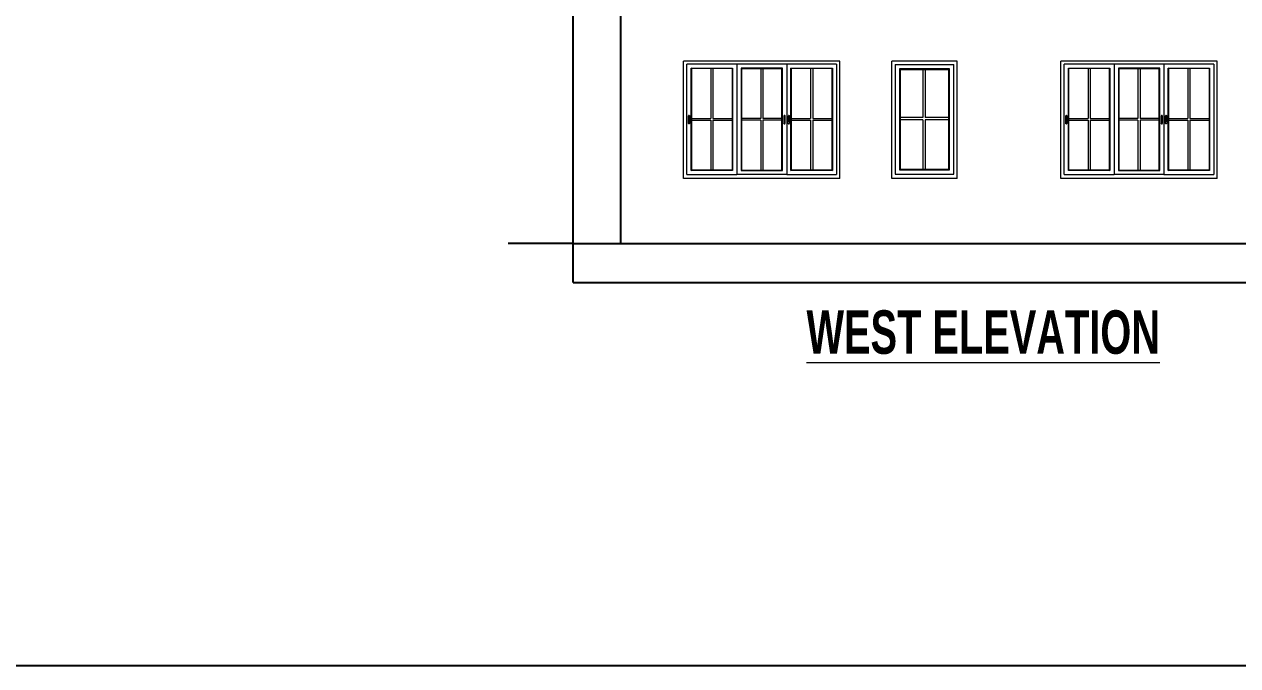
# Model space of a CAD drawing. Header units: inches. Extents: x -5096374 to -5070857, y -3259973 to -3243900.
# Drawn here: x -5079612 to -5079053, y -3259597 to -3259301 of the extents above; entities that cross this region are included whole.
import ezdxf

# ---------------------------------------------------------------- set-up
doc = ezdxf.new("R2010")
doc.units = ezdxf.units.IN
doc.header["$LTSCALE"] = 2
doc.header["$MEASUREMENT"] = 0
doc.layers.get('0').update_dxf_attribs({"linetype": 'CONTINUOUS'})
doc.layers.add('Text-100.w', color=254, linetype='CONTINUOUS', lineweight=9)
doc.layers.add('window', color=4, linetype='CONTINUOUS', lineweight=13)
doc.styles.add('Arial', font='arial.ttf', dxfattribs={"width": 0.8, "height": 12})

msp = doc.modelspace()

# ---------------------------------------------------------------- linework, layer by layer
at = {"ltscale": 0.5}
for p, q in [((-5079337.28, -3259402.1), (-5079337.28, -3259178.1)), ((-5079359.2, -3259402.1), (-5079359.2, -3259295.1)), ((-5079359.2, -3259402.1), (-5079389.2, -3259402.1)), ((-5079359.2, -3259402.1), (-5078934.52, -3259402.1)), ((-5079359.2, -3259420.1), (-5079359.2, -3259402.1)), ((-5079359.2, -3259420.1), (-5078934.52, -3259420.1))]:
    msp.add_line(p, q, dxfattribs=at)
msp.add_lwpolyline([(-5081464.67, -3258999.2), (-5077759.7, -3258999.2), (-5077759.7, -3259596.63), (-5081464.67, -3259596.63)], close=True, dxfattribs=at)
at = {"layer": 'window'}
for p, q in [((-5079308.28, -3259372.1), (-5079308.28, -3259318.1)), ((-5079236.28, -3259318.1), (-5079308.28, -3259318.1)), ((-5079306.78, -3259370.32), (-5079306.78, -3259319.43)), ((-5079237.78, -3259319.43), (-5079306.78, -3259319.43)), ((-5079283.78, -3259319.43), (-5079283.78, -3259370.32)), ((-5079260.78, -3259319.43), (-5079260.78, -3259370.32)), ((-5079237.78, -3259319.43), (-5079237.78, -3259370.32)), ((-5079236.28, -3259372.1), (-5079236.28, -3259318.1)), ((-5079212.28, -3259372.1), (-5079212.28, -3259318.1)), ((-5079182.28, -3259318.1), (-5079212.28, -3259318.1)), ((-5079210.78, -3259319.6), (-5079183.78, -3259319.6)), ((-5079210.78, -3259319.6), (-5079210.78, -3259370.1)), ((-5079183.78, -3259370.1), (-5079183.78, -3259319.6)), ((-5079182.28, -3259372.1), (-5079182.28, -3259318.1)), ((-5079134.4, -3259372.1), (-5079134.4, -3259318.1)), ((-5079062.4, -3259318.1), (-5079134.4, -3259318.1)), ((-5079132.9, -3259370.32), (-5079132.9, -3259319.43)), ((-5079063.9, -3259319.43), (-5079132.9, -3259319.43)), ((-5079109.9, -3259319.43), (-5079109.9, -3259370.32)), ((-5079086.9, -3259319.43), (-5079086.9, -3259370.32)), ((-5079063.9, -3259319.43), (-5079063.9, -3259370.32)), ((-5079062.4, -3259372.1), (-5079062.4, -3259318.1)), ((-5079304.82, -3259368.52), (-5079304.82, -3259321.23)), ((-5079304.82, -3259321.23), (-5079285.75, -3259321.23)), ((-5079304.57, -3259321.45), (-5079304.82, -3259321.23)), ((-5079304.57, -3259368.3), (-5079304.57, -3259321.45)), ((-5079285.99, -3259321.45), (-5079304.57, -3259321.45)), ((-5079295.77, -3259321.45), (-5079295.77, -3259344.42)), ((-5079294.79, -3259321.45), (-5079294.79, -3259344.42)), ((-5079285.99, -3259321.45), (-5079285.75, -3259321.23)), ((-5079285.99, -3259321.45), (-5079285.99, -3259368.3)), ((-5079285.75, -3259321.23), (-5079285.75, -3259368.52)), ((-5079262.75, -3259321.23), (-5079281.82, -3259321.23)), ((-5079281.82, -3259321.23), (-5079281.82, -3259368.52)), ((-5079281.57, -3259321.45), (-5079281.82, -3259321.23)), ((-5079281.57, -3259321.45), (-5079281.57, -3259368.3)), ((-5079281.57, -3259321.45), (-5079262.99, -3259321.45)), ((-5079272.77, -3259321.45), (-5079272.77, -3259344.42)), ((-5079271.79, -3259321.45), (-5079271.79, -3259344.42)), ((-5079262.99, -3259321.45), (-5079262.75, -3259321.23)), ((-5079262.99, -3259368.3), (-5079262.99, -3259321.45)), ((-5079262.75, -3259368.52), (-5079262.75, -3259321.23)), ((-5079258.82, -3259368.52), (-5079258.82, -3259321.23)), ((-5079258.82, -3259321.23), (-5079239.75, -3259321.23)), ((-5079258.57, -3259321.45), (-5079258.82, -3259321.23)), ((-5079258.57, -3259368.3), (-5079258.57, -3259321.45)), ((-5079239.99, -3259321.45), (-5079258.57, -3259321.45)), ((-5079249.77, -3259321.45), (-5079249.77, -3259344.42)), ((-5079248.79, -3259321.45), (-5079248.79, -3259344.42)), ((-5079239.99, -3259321.45), (-5079239.75, -3259321.23)), ((-5079239.99, -3259321.45), (-5079239.99, -3259368.3)), ((-5079239.75, -3259321.23), (-5079239.75, -3259368.52)), ((-5079185.78, -3259321.6), (-5079208.78, -3259321.6)), ((-5079208.78, -3259321.6), (-5079208.78, -3259368.1)), ((-5079208.53, -3259321.85), (-5079208.78, -3259321.6)), ((-5079208.53, -3259321.85), (-5079208.53, -3259367.85)), ((-5079208.53, -3259321.85), (-5079186.03, -3259321.85)), ((-5079198.03, -3259321.85), (-5079198.03, -3259344.05)), ((-5079197.03, -3259321.85), (-5079197.03, -3259344.05)), ((-5079186.03, -3259321.85), (-5079185.78, -3259321.6)), ((-5079186.03, -3259367.85), (-5079186.03, -3259321.85)), ((-5079185.78, -3259368.1), (-5079185.78, -3259321.6)), ((-5079130.94, -3259368.52), (-5079130.94, -3259321.23)), ((-5079130.94, -3259321.23), (-5079111.87, -3259321.23)), ((-5079130.69, -3259321.45), (-5079130.94, -3259321.23)), ((-5079130.69, -3259368.3), (-5079130.69, -3259321.45)), ((-5079112.11, -3259321.45), (-5079130.69, -3259321.45)), ((-5079121.89, -3259321.45), (-5079121.89, -3259344.42)), ((-5079120.91, -3259321.45), (-5079120.91, -3259344.42)), ((-5079112.11, -3259321.45), (-5079111.87, -3259321.23)), ((-5079112.11, -3259321.45), (-5079112.11, -3259368.3)), ((-5079111.87, -3259321.23), (-5079111.87, -3259368.52)), ((-5079088.87, -3259321.23), (-5079107.94, -3259321.23)), ((-5079107.94, -3259321.23), (-5079107.94, -3259368.52)), ((-5079107.69, -3259321.45), (-5079107.94, -3259321.23)), ((-5079107.69, -3259321.45), (-5079107.69, -3259368.3)), ((-5079107.69, -3259321.45), (-5079089.11, -3259321.45)), ((-5079098.89, -3259321.45), (-5079098.89, -3259344.42)), ((-5079097.91, -3259321.45), (-5079097.91, -3259344.42)), ((-5079089.11, -3259321.45), (-5079088.87, -3259321.23)), ((-5079089.11, -3259368.3), (-5079089.11, -3259321.45)), ((-5079088.87, -3259368.52), (-5079088.87, -3259321.23)), ((-5079084.94, -3259368.52), (-5079084.94, -3259321.23)), ((-5079084.94, -3259321.23), (-5079065.87, -3259321.23)), ((-5079084.69, -3259321.45), (-5079084.94, -3259321.23)), ((-5079084.69, -3259368.3), (-5079084.69, -3259321.45)), ((-5079066.11, -3259321.45), (-5079084.69, -3259321.45)), ((-5079075.89, -3259321.45), (-5079075.89, -3259344.42)), ((-5079074.91, -3259321.45), (-5079074.91, -3259344.42)), ((-5079066.11, -3259321.45), (-5079065.87, -3259321.23)), ((-5079066.11, -3259321.45), (-5079066.11, -3259368.3)), ((-5079065.87, -3259321.23), (-5079065.87, -3259368.52)), ((-5079306.06, -3259343.31), (-5079306.04, -3259343.24)), ((-5079306.06, -3259343.31), (-5079306.05, -3259343.27)), ((-5079306.06, -3259346.7), (-5079306.06, -3259343.31)), ((-5079306.05, -3259346.73), (-5079306.06, -3259346.7)), ((-5079306.05, -3259343.27), (-5079306.04, -3259343.24)), ((-5079306.04, -3259346.77), (-5079306.05, -3259346.73)), ((-5079306.04, -3259343.24), (-5079306.03, -3259343.21)), ((-5079306.04, -3259346.77), (-5079306.03, -3259346.8)), ((-5079306.03, -3259343.21), (-5079306.01, -3259343.18)), ((-5079306.03, -3259346.8), (-5079306.01, -3259346.83)), ((-5079305.98, -3259343.15), (-5079306.01, -3259343.18)), ((-5079306.01, -3259346.83), (-5079305.98, -3259346.85)), ((-5079305.95, -3259343.13), (-5079305.98, -3259343.15)), ((-5079305.95, -3259346.88), (-5079305.98, -3259346.85)), ((-5079305.96, -3259343.98), (-5079305.97, -3259344)), ((-5079305.97, -3259344), (-5079305.97, -3259344.03)), ((-5079305.97, -3259344.03), (-5079305.97, -3259345.73)), ((-5079305.97, -3259345.76), (-5079305.97, -3259345.73)), ((-5079305.96, -3259345.78), (-5079305.97, -3259345.76)), ((-5079305.95, -3259343.96), (-5079305.96, -3259343.98)), ((-5079305.95, -3259345.8), (-5079305.96, -3259345.78)), ((-5079305.95, -3259343.13), (-5079305.91, -3259343.11)), ((-5079305.93, -3259343.94), (-5079305.95, -3259343.96)), ((-5079305.93, -3259345.82), (-5079305.95, -3259345.8)), ((-5079305.91, -3259346.9), (-5079305.95, -3259346.88)), ((-5079305.92, -3259343.92), (-5079305.93, -3259343.94)), ((-5079305.92, -3259345.84), (-5079305.93, -3259345.82)), ((-5079305.89, -3259343.91), (-5079305.92, -3259343.92)), ((-5079305.89, -3259345.85), (-5079305.92, -3259345.84)), ((-5079305.87, -3259343.1), (-5079305.91, -3259343.11)), ((-5079305.91, -3259346.9), (-5079305.87, -3259346.91)), ((-5079305.87, -3259343.89), (-5079305.89, -3259343.91)), ((-5079305.87, -3259345.86), (-5079305.89, -3259345.85)), ((-5079305.83, -3259343.09), (-5079305.87, -3259343.1)), ((-5079305.84, -3259343.88), (-5079305.87, -3259343.89)), ((-5079305.84, -3259345.87), (-5079305.87, -3259345.86)), ((-5079305.83, -3259346.92), (-5079305.87, -3259346.91)), ((-5079305.82, -3259343.88), (-5079305.84, -3259343.88)), ((-5079305.82, -3259345.88), (-5079305.84, -3259345.87)), ((-5079305.79, -3259343.09), (-5079305.83, -3259343.09)), ((-5079305.79, -3259346.92), (-5079305.83, -3259346.92)), ((-5079305.79, -3259343.88), (-5079305.82, -3259343.88)), ((-5079305.79, -3259345.88), (-5079305.82, -3259345.88)), ((-5079305.74, -3259343.09), (-5079305.79, -3259343.09)), ((-5079305.76, -3259343.88), (-5079305.79, -3259343.88)), ((-5079305.76, -3259345.88), (-5079305.79, -3259345.88)), ((-5079305.79, -3259346.92), (-5079305.74, -3259346.92)), ((-5079305.73, -3259343.88), (-5079305.76, -3259343.88)), ((-5079305.73, -3259345.87), (-5079305.76, -3259345.88)), ((-5079305.74, -3259343.09), (-5079305.7, -3259343.1)), ((-5079305.74, -3259346.92), (-5079305.7, -3259346.91)), ((-5079305.7, -3259343.89), (-5079305.73, -3259343.88)), ((-5079305.7, -3259345.86), (-5079305.73, -3259345.87)), ((-5079305.7, -3259343.1), (-5079305.66, -3259343.11)), ((-5079305.68, -3259343.91), (-5079305.7, -3259343.89)), ((-5079305.68, -3259345.85), (-5079305.7, -3259345.86)), ((-5079305.66, -3259346.9), (-5079305.7, -3259346.91)), ((-5079305.66, -3259343.92), (-5079305.68, -3259343.91)), ((-5079305.66, -3259345.84), (-5079305.68, -3259345.85)), ((-5079305.66, -3259343.11), (-5079305.63, -3259343.13)), ((-5079305.64, -3259343.94), (-5079305.66, -3259343.92)), ((-5079305.64, -3259345.82), (-5079305.66, -3259345.84)), ((-5079305.63, -3259346.88), (-5079305.66, -3259346.9)), ((-5079305.63, -3259343.96), (-5079305.64, -3259343.94)), ((-5079305.63, -3259345.8), (-5079305.64, -3259345.82)), ((-5079305.63, -3259343.13), (-5079305.6, -3259343.15)), ((-5079305.61, -3259343.98), (-5079305.63, -3259343.96)), ((-5079305.61, -3259345.78), (-5079305.63, -3259345.8)), ((-5079305.63, -3259346.88), (-5079305.6, -3259346.85)), ((-5079305.61, -3259344), (-5079305.61, -3259343.98)), ((-5079305.61, -3259344.03), (-5079305.61, -3259344)), ((-5079305.61, -3259345.73), (-5079305.61, -3259344.03)), ((-5079305.61, -3259345.73), (-5079305.61, -3259345.76)), ((-5079305.61, -3259345.76), (-5079305.61, -3259345.78)), ((-5079305.6, -3259343.15), (-5079305.57, -3259343.18)), ((-5079305.6, -3259346.85), (-5079305.57, -3259346.83)), ((-5079305.55, -3259343.21), (-5079305.57, -3259343.18)), ((-5079305.57, -3259346.83), (-5079305.55, -3259346.8)), ((-5079305.53, -3259343.24), (-5079305.55, -3259343.21)), ((-5079305.53, -3259346.77), (-5079305.55, -3259346.8)), ((-5079305.52, -3259343.27), (-5079305.53, -3259343.24)), ((-5079305.52, -3259346.7), (-5079305.53, -3259346.77)), ((-5079305.52, -3259346.73), (-5079305.53, -3259346.77)), ((-5079305.52, -3259343.27), (-5079305.52, -3259343.31)), ((-5079305.52, -3259343.31), (-5079305.52, -3259346.7)), ((-5079305.52, -3259346.73), (-5079305.52, -3259346.7)), ((-5079304.57, -3259344.42), (-5079295.77, -3259344.42)), ((-5079304.57, -3259345.32), (-5079295.77, -3259345.32)), ((-5079295.77, -3259345.32), (-5079295.77, -3259368.3)), ((-5079294.79, -3259344.42), (-5079285.99, -3259344.42)), ((-5079294.79, -3259345.32), (-5079285.99, -3259345.32)), ((-5079294.79, -3259345.32), (-5079294.79, -3259368.3)), ((-5079272.77, -3259344.42), (-5079281.57, -3259344.42)), ((-5079272.77, -3259345.32), (-5079281.57, -3259345.32)), ((-5079272.77, -3259345.32), (-5079272.77, -3259368.3)), ((-5079262.99, -3259344.42), (-5079271.79, -3259344.42)), ((-5079271.79, -3259345.32), (-5079271.79, -3259368.3)), ((-5079262.99, -3259345.32), (-5079271.79, -3259345.32)), ((-5079262.04, -3259343.27), (-5079262.05, -3259343.31)), ((-5079262.05, -3259343.31), (-5079262.05, -3259346.7)), ((-5079262.04, -3259346.73), (-5079262.05, -3259346.7)), ((-5079262.05, -3259346.7), (-5079262.03, -3259346.77)), ((-5079262.03, -3259343.24), (-5079262.04, -3259343.27)), ((-5079262.04, -3259346.73), (-5079262.03, -3259346.77)), ((-5079262.02, -3259343.21), (-5079262.03, -3259343.24)), ((-5079262.03, -3259346.77), (-5079262.02, -3259346.8)), ((-5079262, -3259343.18), (-5079262.02, -3259343.21)), ((-5079262.02, -3259346.8), (-5079262, -3259346.83)), ((-5079261.97, -3259343.15), (-5079262, -3259343.18)), ((-5079262, -3259346.83), (-5079261.97, -3259346.85)), ((-5079261.94, -3259343.13), (-5079261.97, -3259343.15)), ((-5079261.97, -3259346.85), (-5079261.94, -3259346.88)), ((-5079261.96, -3259344), (-5079261.95, -3259343.98)), ((-5079261.96, -3259344.03), (-5079261.96, -3259344)), ((-5079261.96, -3259344.27), (-5079261.96, -3259344.03)), ((-5079261.96, -3259344.25), (-5079261.95, -3259344.23)), ((-5079261.96, -3259344.27), (-5079261.96, -3259344.25)), ((-5079261.96, -3259345.73), (-5079261.96, -3259344.27)), ((-5079261.96, -3259345.73), (-5079261.96, -3259345.76)), ((-5079261.96, -3259345.76), (-5079261.95, -3259345.78)), ((-5079261.95, -3259343.98), (-5079261.94, -3259343.96)), ((-5079261.95, -3259344.23), (-5079261.94, -3259344.21)), ((-5079261.95, -3259345.78), (-5079261.94, -3259345.8)), ((-5079261.9, -3259343.11), (-5079261.94, -3259343.13)), ((-5079261.94, -3259343.96), (-5079261.92, -3259343.94)), ((-5079261.94, -3259344.21), (-5079261.92, -3259344.19)), ((-5079261.94, -3259345.8), (-5079261.92, -3259345.82)), ((-5079261.94, -3259346.88), (-5079261.9, -3259346.9)), ((-5079261.92, -3259343.94), (-5079261.91, -3259343.92)), ((-5079261.92, -3259344.19), (-5079261.91, -3259344.17)), ((-5079261.92, -3259345.82), (-5079261.91, -3259345.84)), ((-5079261.91, -3259343.92), (-5079261.88, -3259343.91)), ((-5079261.91, -3259344.17), (-5079261.88, -3259344.15)), ((-5079261.91, -3259345.84), (-5079261.88, -3259345.85)), ((-5079261.86, -3259343.1), (-5079261.9, -3259343.11)), ((-5079261.9, -3259346.9), (-5079261.86, -3259346.91)), ((-5079261.88, -3259343.91), (-5079261.86, -3259343.89)), ((-5079261.88, -3259344.15), (-5079261.86, -3259344.14)), ((-5079261.88, -3259345.85), (-5079261.86, -3259345.86)), ((-5079261.82, -3259343.09), (-5079261.86, -3259343.1)), ((-5079261.86, -3259343.89), (-5079261.83, -3259343.88)), ((-5079261.86, -3259344.14), (-5079261.83, -3259344.13)), ((-5079261.86, -3259345.86), (-5079261.83, -3259345.87)), ((-5079261.86, -3259346.91), (-5079261.82, -3259346.92)), ((-5079261.83, -3259343.88), (-5079261.81, -3259343.88)), ((-5079261.83, -3259344.13), (-5079261.81, -3259344.13)), ((-5079261.83, -3259345.87), (-5079261.81, -3259345.88)), ((-5079261.78, -3259343.09), (-5079261.82, -3259343.09)), ((-5079261.82, -3259346.92), (-5079261.78, -3259346.92)), ((-5079261.81, -3259343.88), (-5079261.78, -3259343.88)), ((-5079261.81, -3259344.13), (-5079261.78, -3259344.13)), ((-5079261.81, -3259345.88), (-5079261.78, -3259345.88)), ((-5079261.74, -3259343.09), (-5079261.78, -3259343.09)), ((-5079261.78, -3259343.88), (-5079261.75, -3259343.88)), ((-5079261.78, -3259344.13), (-5079261.75, -3259344.13)), ((-5079261.78, -3259345.88), (-5079261.75, -3259345.88)), ((-5079261.78, -3259346.92), (-5079261.74, -3259346.92)), ((-5079261.75, -3259343.88), (-5079261.72, -3259343.88)), ((-5079261.75, -3259344.13), (-5079261.72, -3259344.13)), ((-5079261.75, -3259345.88), (-5079261.72, -3259345.87)), ((-5079261.69, -3259343.1), (-5079261.74, -3259343.09)), ((-5079261.74, -3259346.92), (-5079261.69, -3259346.91)), ((-5079261.72, -3259343.88), (-5079261.7, -3259343.89)), ((-5079261.72, -3259344.13), (-5079261.7, -3259344.14)), ((-5079261.72, -3259345.87), (-5079261.7, -3259345.86)), ((-5079261.7, -3259343.89), (-5079261.67, -3259343.91)), ((-5079261.7, -3259344.14), (-5079261.67, -3259344.15)), ((-5079261.7, -3259345.86), (-5079261.67, -3259345.85)), ((-5079261.66, -3259343.11), (-5079261.69, -3259343.1)), ((-5079261.69, -3259346.91), (-5079261.66, -3259346.9)), ((-5079261.67, -3259343.91), (-5079261.65, -3259343.92)), ((-5079261.67, -3259344.15), (-5079261.65, -3259344.17)), ((-5079261.67, -3259345.85), (-5079261.65, -3259345.84)), ((-5079261.62, -3259343.13), (-5079261.66, -3259343.11)), ((-5079261.66, -3259346.9), (-5079261.62, -3259346.88)), ((-5079261.65, -3259343.92), (-5079261.63, -3259343.94)), ((-5079261.65, -3259344.17), (-5079261.63, -3259344.19)), ((-5079261.65, -3259345.84), (-5079261.63, -3259345.82)), ((-5079261.63, -3259343.94), (-5079261.62, -3259343.96)), ((-5079261.63, -3259344.19), (-5079261.62, -3259344.21)), ((-5079261.63, -3259345.82), (-5079261.62, -3259345.8)), ((-5079261.59, -3259343.15), (-5079261.62, -3259343.13)), ((-5079261.62, -3259343.96), (-5079261.61, -3259343.98)), ((-5079261.62, -3259344.21), (-5079261.61, -3259344.23)), ((-5079261.62, -3259345.8), (-5079261.61, -3259345.78)), ((-5079261.62, -3259346.88), (-5079261.59, -3259346.85)), ((-5079261.61, -3259343.98), (-5079261.6, -3259344)), ((-5079261.61, -3259344.23), (-5079261.6, -3259344.25)), ((-5079261.61, -3259345.78), (-5079261.6, -3259345.76)), ((-5079261.6, -3259344), (-5079261.6, -3259344.03)), ((-5079261.6, -3259345.73), (-5079261.6, -3259344.03)), ((-5079261.6, -3259344.25), (-5079261.6, -3259344.27)), ((-5079261.6, -3259345.76), (-5079261.6, -3259345.73)), ((-5079261.56, -3259343.18), (-5079261.59, -3259343.15)), ((-5079261.59, -3259346.85), (-5079261.56, -3259346.83)), ((-5079261.54, -3259343.21), (-5079261.56, -3259343.18)), ((-5079261.56, -3259346.83), (-5079261.54, -3259346.8)), ((-5079261.52, -3259343.24), (-5079261.54, -3259343.21)), ((-5079261.54, -3259346.8), (-5079261.52, -3259346.77)), ((-5079261.51, -3259343.27), (-5079261.52, -3259343.24)), ((-5079261.51, -3259343.31), (-5079261.52, -3259343.24)), ((-5079261.52, -3259346.77), (-5079261.51, -3259346.73)), ((-5079261.51, -3259343.31), (-5079261.51, -3259343.27)), ((-5079261.51, -3259346.7), (-5079261.51, -3259343.31)), ((-5079261.51, -3259346.73), (-5079261.51, -3259346.7)), ((-5079260.06, -3259343.31), (-5079260.04, -3259343.24)), ((-5079260.06, -3259343.31), (-5079260.05, -3259343.27)), ((-5079260.06, -3259346.7), (-5079260.06, -3259343.31)), ((-5079260.05, -3259346.73), (-5079260.06, -3259346.7)), ((-5079260.05, -3259343.27), (-5079260.04, -3259343.24)), ((-5079260.04, -3259346.77), (-5079260.05, -3259346.73)), ((-5079260.04, -3259343.24), (-5079260.03, -3259343.21)), ((-5079260.04, -3259346.77), (-5079260.03, -3259346.8)), ((-5079260.03, -3259343.21), (-5079260.01, -3259343.18)), ((-5079260.03, -3259346.8), (-5079260.01, -3259346.83)), ((-5079259.98, -3259343.15), (-5079260.01, -3259343.18)), ((-5079260.01, -3259346.83), (-5079259.98, -3259346.85)), ((-5079259.95, -3259343.13), (-5079259.98, -3259343.15)), ((-5079259.95, -3259346.88), (-5079259.98, -3259346.85)), ((-5079259.96, -3259343.98), (-5079259.97, -3259344)), ((-5079259.97, -3259344), (-5079259.97, -3259344.03)), ((-5079259.97, -3259344.03), (-5079259.97, -3259345.73)), ((-5079259.97, -3259345.76), (-5079259.97, -3259345.73)), ((-5079259.96, -3259345.78), (-5079259.97, -3259345.76)), ((-5079259.95, -3259343.96), (-5079259.96, -3259343.98)), ((-5079259.95, -3259345.8), (-5079259.96, -3259345.78)), ((-5079259.95, -3259343.13), (-5079259.91, -3259343.11)), ((-5079259.93, -3259343.94), (-5079259.95, -3259343.96)), ((-5079259.93, -3259345.82), (-5079259.95, -3259345.8)), ((-5079259.91, -3259346.9), (-5079259.95, -3259346.88)), ((-5079259.92, -3259343.92), (-5079259.93, -3259343.94)), ((-5079259.92, -3259345.84), (-5079259.93, -3259345.82)), ((-5079259.89, -3259343.91), (-5079259.92, -3259343.92)), ((-5079259.89, -3259345.85), (-5079259.92, -3259345.84)), ((-5079259.87, -3259343.1), (-5079259.91, -3259343.11)), ((-5079259.91, -3259346.9), (-5079259.87, -3259346.91)), ((-5079259.87, -3259343.89), (-5079259.89, -3259343.91)), ((-5079259.87, -3259345.86), (-5079259.89, -3259345.85)), ((-5079259.83, -3259343.09), (-5079259.87, -3259343.1)), ((-5079259.84, -3259343.88), (-5079259.87, -3259343.89)), ((-5079259.84, -3259345.87), (-5079259.87, -3259345.86)), ((-5079259.83, -3259346.92), (-5079259.87, -3259346.91)), ((-5079259.82, -3259343.88), (-5079259.84, -3259343.88)), ((-5079259.82, -3259345.88), (-5079259.84, -3259345.87)), ((-5079259.79, -3259343.09), (-5079259.83, -3259343.09)), ((-5079259.79, -3259346.92), (-5079259.83, -3259346.92)), ((-5079259.79, -3259343.88), (-5079259.82, -3259343.88)), ((-5079259.79, -3259345.88), (-5079259.82, -3259345.88)), ((-5079259.74, -3259343.09), (-5079259.79, -3259343.09)), ((-5079259.76, -3259343.88), (-5079259.79, -3259343.88)), ((-5079259.76, -3259345.88), (-5079259.79, -3259345.88)), ((-5079259.79, -3259346.92), (-5079259.74, -3259346.92)), ((-5079259.73, -3259343.88), (-5079259.76, -3259343.88)), ((-5079259.73, -3259345.87), (-5079259.76, -3259345.88)), ((-5079259.74, -3259343.09), (-5079259.7, -3259343.1)), ((-5079259.74, -3259346.92), (-5079259.7, -3259346.91)), ((-5079259.7, -3259343.89), (-5079259.73, -3259343.88)), ((-5079259.7, -3259345.86), (-5079259.73, -3259345.87)), ((-5079259.7, -3259343.1), (-5079259.66, -3259343.11)), ((-5079259.68, -3259343.91), (-5079259.7, -3259343.89)), ((-5079259.68, -3259345.85), (-5079259.7, -3259345.86)), ((-5079259.66, -3259346.9), (-5079259.7, -3259346.91)), ((-5079259.66, -3259343.92), (-5079259.68, -3259343.91)), ((-5079259.66, -3259345.84), (-5079259.68, -3259345.85)), ((-5079259.66, -3259343.11), (-5079259.63, -3259343.13)), ((-5079259.64, -3259343.94), (-5079259.66, -3259343.92)), ((-5079259.64, -3259345.82), (-5079259.66, -3259345.84)), ((-5079259.63, -3259346.88), (-5079259.66, -3259346.9)), ((-5079259.63, -3259343.96), (-5079259.64, -3259343.94)), ((-5079259.63, -3259345.8), (-5079259.64, -3259345.82)), ((-5079259.63, -3259343.13), (-5079259.6, -3259343.15)), ((-5079259.61, -3259343.98), (-5079259.63, -3259343.96)), ((-5079259.61, -3259345.78), (-5079259.63, -3259345.8)), ((-5079259.63, -3259346.88), (-5079259.6, -3259346.85)), ((-5079259.61, -3259344), (-5079259.61, -3259343.98)), ((-5079259.61, -3259344.03), (-5079259.61, -3259344)), ((-5079259.61, -3259345.73), (-5079259.61, -3259344.03)), ((-5079259.61, -3259345.73), (-5079259.61, -3259345.76)), ((-5079259.61, -3259345.76), (-5079259.61, -3259345.78)), ((-5079259.6, -3259343.15), (-5079259.57, -3259343.18)), ((-5079259.6, -3259346.85), (-5079259.57, -3259346.83)), ((-5079259.55, -3259343.21), (-5079259.57, -3259343.18)), ((-5079259.57, -3259346.83), (-5079259.55, -3259346.8)), ((-5079259.53, -3259343.24), (-5079259.55, -3259343.21)), ((-5079259.53, -3259346.77), (-5079259.55, -3259346.8)), ((-5079259.52, -3259343.27), (-5079259.53, -3259343.24)), ((-5079259.52, -3259346.7), (-5079259.53, -3259346.77)), ((-5079259.52, -3259346.73), (-5079259.53, -3259346.77)), ((-5079259.52, -3259343.27), (-5079259.52, -3259343.31)), ((-5079259.52, -3259343.31), (-5079259.52, -3259346.7)), ((-5079259.52, -3259346.73), (-5079259.52, -3259346.7)), ((-5079258.57, -3259344.42), (-5079249.77, -3259344.42)), ((-5079258.57, -3259345.32), (-5079249.77, -3259345.32)), ((-5079249.77, -3259345.32), (-5079249.77, -3259368.3)), ((-5079248.79, -3259344.42), (-5079239.99, -3259344.42)), ((-5079248.79, -3259345.32), (-5079239.99, -3259345.32)), ((-5079248.79, -3259345.32), (-5079248.79, -3259368.3)), ((-5079198.03, -3259344.05), (-5079208.53, -3259344.05)), ((-5079198.03, -3259345.05), (-5079208.53, -3259345.05)), ((-5079198.03, -3259345.05), (-5079198.03, -3259367.85)), ((-5079186.03, -3259344.05), (-5079197.03, -3259344.05)), ((-5079197.03, -3259345.05), (-5079197.03, -3259367.85)), ((-5079186.03, -3259345.05), (-5079197.03, -3259345.05)), ((-5079132.18, -3259343.31), (-5079132.16, -3259343.24)), ((-5079132.18, -3259343.31), (-5079132.17, -3259343.27)), ((-5079132.18, -3259346.7), (-5079132.18, -3259343.31)), ((-5079132.17, -3259346.73), (-5079132.18, -3259346.7)), ((-5079132.17, -3259343.27), (-5079132.16, -3259343.24)), ((-5079132.16, -3259346.77), (-5079132.17, -3259346.73)), ((-5079132.16, -3259343.24), (-5079132.15, -3259343.21)), ((-5079132.16, -3259346.77), (-5079132.15, -3259346.8)), ((-5079132.15, -3259343.21), (-5079132.13, -3259343.18)), ((-5079132.15, -3259346.8), (-5079132.13, -3259346.83)), ((-5079132.1, -3259343.15), (-5079132.13, -3259343.18)), ((-5079132.13, -3259346.83), (-5079132.1, -3259346.85)), ((-5079132.07, -3259343.13), (-5079132.1, -3259343.15)), ((-5079132.07, -3259346.88), (-5079132.1, -3259346.85)), ((-5079132.08, -3259343.98), (-5079132.09, -3259344)), ((-5079132.09, -3259344), (-5079132.09, -3259344.03)), ((-5079132.09, -3259344.03), (-5079132.09, -3259345.73)), ((-5079132.09, -3259345.76), (-5079132.09, -3259345.73)), ((-5079132.08, -3259345.78), (-5079132.09, -3259345.76)), ((-5079132.07, -3259343.96), (-5079132.08, -3259343.98)), ((-5079132.07, -3259345.8), (-5079132.08, -3259345.78)), ((-5079132.07, -3259343.13), (-5079132.03, -3259343.11)), ((-5079132.05, -3259343.94), (-5079132.07, -3259343.96)), ((-5079132.05, -3259345.82), (-5079132.07, -3259345.8)), ((-5079132.03, -3259346.9), (-5079132.07, -3259346.88)), ((-5079132.04, -3259343.92), (-5079132.05, -3259343.94)), ((-5079132.04, -3259345.84), (-5079132.05, -3259345.82)), ((-5079132.01, -3259343.91), (-5079132.04, -3259343.92)), ((-5079132.01, -3259345.85), (-5079132.04, -3259345.84)), ((-5079131.99, -3259343.1), (-5079132.03, -3259343.11)), ((-5079132.03, -3259346.9), (-5079131.99, -3259346.91)), ((-5079131.99, -3259343.89), (-5079132.01, -3259343.91)), ((-5079131.99, -3259345.86), (-5079132.01, -3259345.85)), ((-5079131.95, -3259343.09), (-5079131.99, -3259343.1)), ((-5079131.96, -3259343.88), (-5079131.99, -3259343.89)), ((-5079131.96, -3259345.87), (-5079131.99, -3259345.86)), ((-5079131.95, -3259346.92), (-5079131.99, -3259346.91)), ((-5079131.94, -3259343.88), (-5079131.96, -3259343.88)), ((-5079131.94, -3259345.88), (-5079131.96, -3259345.87)), ((-5079131.91, -3259343.09), (-5079131.95, -3259343.09)), ((-5079131.91, -3259346.92), (-5079131.95, -3259346.92)), ((-5079131.91, -3259343.88), (-5079131.94, -3259343.88)), ((-5079131.91, -3259345.88), (-5079131.94, -3259345.88)), ((-5079131.87, -3259343.09), (-5079131.91, -3259343.09)), ((-5079131.88, -3259343.88), (-5079131.91, -3259343.88)), ((-5079131.88, -3259345.88), (-5079131.91, -3259345.88)), ((-5079131.91, -3259346.92), (-5079131.87, -3259346.92)), ((-5079131.85, -3259343.88), (-5079131.88, -3259343.88)), ((-5079131.85, -3259345.87), (-5079131.88, -3259345.88)), ((-5079131.87, -3259343.09), (-5079131.82, -3259343.1)), ((-5079131.87, -3259346.92), (-5079131.82, -3259346.91)), ((-5079131.83, -3259343.89), (-5079131.85, -3259343.88)), ((-5079131.83, -3259345.86), (-5079131.85, -3259345.87)), ((-5079131.8, -3259343.91), (-5079131.83, -3259343.89)), ((-5079131.8, -3259345.85), (-5079131.83, -3259345.86)), ((-5079131.82, -3259343.1), (-5079131.79, -3259343.11)), ((-5079131.79, -3259346.9), (-5079131.82, -3259346.91)), ((-5079131.78, -3259343.92), (-5079131.8, -3259343.91)), ((-5079131.78, -3259345.84), (-5079131.8, -3259345.85)), ((-5079131.79, -3259343.11), (-5079131.75, -3259343.13)), ((-5079131.75, -3259346.88), (-5079131.79, -3259346.9)), ((-5079131.76, -3259343.94), (-5079131.78, -3259343.92)), ((-5079131.76, -3259345.82), (-5079131.78, -3259345.84)), ((-5079131.75, -3259343.96), (-5079131.76, -3259343.94)), ((-5079131.75, -3259345.8), (-5079131.76, -3259345.82)), ((-5079131.75, -3259343.13), (-5079131.72, -3259343.15)), ((-5079131.74, -3259343.98), (-5079131.75, -3259343.96)), ((-5079131.74, -3259345.78), (-5079131.75, -3259345.8)), ((-5079131.75, -3259346.88), (-5079131.72, -3259346.85)), ((-5079131.73, -3259344), (-5079131.74, -3259343.98)), ((-5079131.73, -3259345.76), (-5079131.74, -3259345.78)), ((-5079131.73, -3259344.03), (-5079131.73, -3259344)), ((-5079131.73, -3259345.73), (-5079131.73, -3259344.03)), ((-5079131.73, -3259345.73), (-5079131.73, -3259345.76)), ((-5079131.72, -3259343.15), (-5079131.69, -3259343.18)), ((-5079131.72, -3259346.85), (-5079131.69, -3259346.83)), ((-5079131.67, -3259343.21), (-5079131.69, -3259343.18)), ((-5079131.69, -3259346.83), (-5079131.67, -3259346.8)), ((-5079131.65, -3259343.24), (-5079131.67, -3259343.21)), ((-5079131.65, -3259346.77), (-5079131.67, -3259346.8)), ((-5079131.64, -3259343.27), (-5079131.65, -3259343.24)), ((-5079131.64, -3259346.7), (-5079131.65, -3259346.77)), ((-5079131.64, -3259346.73), (-5079131.65, -3259346.77)), ((-5079131.64, -3259343.27), (-5079131.64, -3259343.31)), ((-5079131.64, -3259343.31), (-5079131.64, -3259346.7)), ((-5079131.64, -3259346.73), (-5079131.64, -3259346.7)), ((-5079130.69, -3259344.42), (-5079121.89, -3259344.42)), ((-5079130.69, -3259345.32), (-5079121.89, -3259345.32)), ((-5079121.89, -3259345.32), (-5079121.89, -3259368.3)), ((-5079120.91, -3259344.42), (-5079112.11, -3259344.42)), ((-5079120.91, -3259345.32), (-5079112.11, -3259345.32)), ((-5079120.91, -3259345.32), (-5079120.91, -3259368.3)), ((-5079098.89, -3259344.42), (-5079107.69, -3259344.42)), ((-5079098.89, -3259345.32), (-5079107.69, -3259345.32)), ((-5079098.89, -3259345.32), (-5079098.89, -3259368.3)), ((-5079089.11, -3259344.42), (-5079097.91, -3259344.42)), ((-5079097.91, -3259345.32), (-5079097.91, -3259368.3)), ((-5079089.11, -3259345.32), (-5079097.91, -3259345.32)), ((-5079088.16, -3259343.24), (-5079088.17, -3259343.27)), ((-5079088.17, -3259343.27), (-5079088.17, -3259343.31)), ((-5079088.17, -3259343.31), (-5079088.17, -3259346.7)), ((-5079088.17, -3259346.73), (-5079088.17, -3259346.7)), ((-5079088.17, -3259346.7), (-5079088.16, -3259346.77)), ((-5079088.17, -3259346.73), (-5079088.16, -3259346.77)), ((-5079088.14, -3259343.21), (-5079088.16, -3259343.24)), ((-5079088.16, -3259346.77), (-5079088.14, -3259346.8)), ((-5079088.12, -3259343.18), (-5079088.14, -3259343.21)), ((-5079088.14, -3259346.8), (-5079088.12, -3259346.83)), ((-5079088.09, -3259343.15), (-5079088.12, -3259343.18)), ((-5079088.12, -3259346.83), (-5079088.09, -3259346.85)), ((-5079088.06, -3259343.13), (-5079088.09, -3259343.15)), ((-5079088.09, -3259346.85), (-5079088.06, -3259346.88)), ((-5079088.08, -3259344), (-5079088.07, -3259343.98)), ((-5079088.08, -3259344.03), (-5079088.08, -3259344)), ((-5079088.08, -3259344.27), (-5079088.08, -3259344.03)), ((-5079088.08, -3259344.25), (-5079088.07, -3259344.23)), ((-5079088.08, -3259344.27), (-5079088.08, -3259344.25)), ((-5079088.08, -3259345.73), (-5079088.08, -3259344.27)), ((-5079088.08, -3259345.73), (-5079088.08, -3259345.76)), ((-5079088.08, -3259345.76), (-5079088.07, -3259345.78)), ((-5079088.07, -3259343.98), (-5079088.06, -3259343.96)), ((-5079088.07, -3259344.23), (-5079088.06, -3259344.21)), ((-5079088.07, -3259345.78), (-5079088.06, -3259345.8)), ((-5079088.02, -3259343.11), (-5079088.06, -3259343.13)), ((-5079088.06, -3259343.96), (-5079088.05, -3259343.94)), ((-5079088.06, -3259344.21), (-5079088.05, -3259344.19)), ((-5079088.06, -3259345.8), (-5079088.05, -3259345.82)), ((-5079088.06, -3259346.88), (-5079088.02, -3259346.9)), ((-5079088.05, -3259343.94), (-5079088.03, -3259343.92)), ((-5079088.05, -3259344.19), (-5079088.03, -3259344.17)), ((-5079088.05, -3259345.82), (-5079088.03, -3259345.84)), ((-5079088.03, -3259343.92), (-5079088.01, -3259343.91)), ((-5079088.03, -3259344.17), (-5079088.01, -3259344.15)), ((-5079088.03, -3259345.84), (-5079088.01, -3259345.85)), ((-5079087.98, -3259343.1), (-5079088.02, -3259343.11)), ((-5079088.02, -3259346.9), (-5079087.98, -3259346.91)), ((-5079088.01, -3259343.91), (-5079087.98, -3259343.89)), ((-5079088.01, -3259344.15), (-5079087.98, -3259344.14)), ((-5079088.01, -3259345.85), (-5079087.98, -3259345.86)), ((-5079087.94, -3259343.09), (-5079087.98, -3259343.1)), ((-5079087.98, -3259343.89), (-5079087.95, -3259343.88)), ((-5079087.98, -3259344.14), (-5079087.95, -3259344.13)), ((-5079087.98, -3259345.86), (-5079087.95, -3259345.87)), ((-5079087.98, -3259346.91), (-5079087.94, -3259346.92)), ((-5079087.95, -3259343.88), (-5079087.93, -3259343.88)), ((-5079087.95, -3259344.13), (-5079087.93, -3259344.13)), ((-5079087.95, -3259345.87), (-5079087.93, -3259345.88)), ((-5079087.9, -3259343.09), (-5079087.94, -3259343.09)), ((-5079087.94, -3259346.92), (-5079087.9, -3259346.92)), ((-5079087.93, -3259343.88), (-5079087.9, -3259343.88)), ((-5079087.93, -3259344.13), (-5079087.9, -3259344.13)), ((-5079087.93, -3259345.88), (-5079087.9, -3259345.88)), ((-5079087.86, -3259343.09), (-5079087.9, -3259343.09)), ((-5079087.9, -3259343.88), (-5079087.87, -3259343.88)), ((-5079087.9, -3259344.13), (-5079087.87, -3259344.13)), ((-5079087.9, -3259345.88), (-5079087.87, -3259345.88)), ((-5079087.9, -3259346.92), (-5079087.86, -3259346.92)), ((-5079087.87, -3259343.88), (-5079087.84, -3259343.88)), ((-5079087.87, -3259344.13), (-5079087.84, -3259344.13)), ((-5079087.87, -3259345.88), (-5079087.84, -3259345.87)), ((-5079087.82, -3259343.1), (-5079087.86, -3259343.09)), ((-5079087.86, -3259346.92), (-5079087.82, -3259346.91)), ((-5079087.84, -3259343.88), (-5079087.82, -3259343.89)), ((-5079087.84, -3259344.13), (-5079087.82, -3259344.14)), ((-5079087.84, -3259345.87), (-5079087.82, -3259345.86)), ((-5079087.78, -3259343.11), (-5079087.82, -3259343.1)), ((-5079087.82, -3259343.89), (-5079087.79, -3259343.91)), ((-5079087.82, -3259344.14), (-5079087.79, -3259344.15)), ((-5079087.82, -3259345.86), (-5079087.79, -3259345.85)), ((-5079087.82, -3259346.91), (-5079087.78, -3259346.9)), ((-5079087.79, -3259343.91), (-5079087.77, -3259343.92)), ((-5079087.79, -3259344.15), (-5079087.77, -3259344.17)), ((-5079087.79, -3259345.85), (-5079087.77, -3259345.84)), ((-5079087.74, -3259343.13), (-5079087.78, -3259343.11)), ((-5079087.78, -3259346.9), (-5079087.74, -3259346.88)), ((-5079087.77, -3259343.92), (-5079087.75, -3259343.94)), ((-5079087.77, -3259344.17), (-5079087.75, -3259344.19)), ((-5079087.77, -3259345.84), (-5079087.75, -3259345.82)), ((-5079087.75, -3259343.94), (-5079087.74, -3259343.96)), ((-5079087.75, -3259344.19), (-5079087.74, -3259344.21)), ((-5079087.75, -3259345.82), (-5079087.74, -3259345.8)), ((-5079087.71, -3259343.15), (-5079087.74, -3259343.13)), ((-5079087.74, -3259343.96), (-5079087.73, -3259343.98)), ((-5079087.74, -3259344.21), (-5079087.73, -3259344.23)), ((-5079087.74, -3259345.8), (-5079087.73, -3259345.78)), ((-5079087.74, -3259346.88), (-5079087.71, -3259346.85)), ((-5079087.73, -3259343.98), (-5079087.72, -3259344)), ((-5079087.73, -3259344.23), (-5079087.72, -3259344.25)), ((-5079087.73, -3259345.78), (-5079087.72, -3259345.76)), ((-5079087.72, -3259344), (-5079087.72, -3259344.03)), ((-5079087.72, -3259345.73), (-5079087.72, -3259344.03)), ((-5079087.72, -3259344.25), (-5079087.72, -3259344.27)), ((-5079087.72, -3259345.76), (-5079087.72, -3259345.73)), ((-5079087.68, -3259343.18), (-5079087.71, -3259343.15)), ((-5079087.71, -3259346.85), (-5079087.68, -3259346.83)), ((-5079087.66, -3259343.21), (-5079087.68, -3259343.18)), ((-5079087.68, -3259346.83), (-5079087.66, -3259346.8)), ((-5079087.64, -3259343.24), (-5079087.66, -3259343.21)), ((-5079087.66, -3259346.8), (-5079087.64, -3259346.77)), ((-5079087.63, -3259343.27), (-5079087.64, -3259343.24)), ((-5079087.63, -3259343.31), (-5079087.64, -3259343.24)), ((-5079087.64, -3259346.77), (-5079087.63, -3259346.73)), ((-5079087.63, -3259343.31), (-5079087.63, -3259343.27)), ((-5079087.63, -3259346.7), (-5079087.63, -3259343.31)), ((-5079087.63, -3259346.73), (-5079087.63, -3259346.7)), ((-5079086.18, -3259343.31), (-5079086.16, -3259343.24)), ((-5079086.18, -3259343.31), (-5079086.17, -3259343.27)), ((-5079086.18, -3259346.7), (-5079086.18, -3259343.31)), ((-5079086.17, -3259346.73), (-5079086.18, -3259346.7)), ((-5079086.17, -3259343.27), (-5079086.16, -3259343.24)), ((-5079086.16, -3259346.77), (-5079086.17, -3259346.73)), ((-5079086.16, -3259343.24), (-5079086.15, -3259343.21)), ((-5079086.16, -3259346.77), (-5079086.15, -3259346.8)), ((-5079086.15, -3259343.21), (-5079086.13, -3259343.18)), ((-5079086.15, -3259346.8), (-5079086.13, -3259346.83)), ((-5079086.1, -3259343.15), (-5079086.13, -3259343.18)), ((-5079086.13, -3259346.83), (-5079086.1, -3259346.85)), ((-5079086.07, -3259343.13), (-5079086.1, -3259343.15)), ((-5079086.07, -3259346.88), (-5079086.1, -3259346.85)), ((-5079086.08, -3259343.98), (-5079086.09, -3259344)), ((-5079086.09, -3259344), (-5079086.09, -3259344.03)), ((-5079086.09, -3259344.03), (-5079086.09, -3259345.73)), ((-5079086.09, -3259345.76), (-5079086.09, -3259345.73)), ((-5079086.08, -3259345.78), (-5079086.09, -3259345.76)), ((-5079086.07, -3259343.96), (-5079086.08, -3259343.98)), ((-5079086.07, -3259345.8), (-5079086.08, -3259345.78)), ((-5079086.07, -3259343.13), (-5079086.03, -3259343.11)), ((-5079086.05, -3259343.94), (-5079086.07, -3259343.96)), ((-5079086.05, -3259345.82), (-5079086.07, -3259345.8)), ((-5079086.03, -3259346.9), (-5079086.07, -3259346.88)), ((-5079086.04, -3259343.92), (-5079086.05, -3259343.94)), ((-5079086.04, -3259345.84), (-5079086.05, -3259345.82)), ((-5079086.01, -3259343.91), (-5079086.04, -3259343.92)), ((-5079086.01, -3259345.85), (-5079086.04, -3259345.84)), ((-5079085.99, -3259343.1), (-5079086.03, -3259343.11)), ((-5079086.03, -3259346.9), (-5079085.99, -3259346.91)), ((-5079085.99, -3259343.89), (-5079086.01, -3259343.91)), ((-5079085.99, -3259345.86), (-5079086.01, -3259345.85)), ((-5079085.95, -3259343.09), (-5079085.99, -3259343.1)), ((-5079085.96, -3259343.88), (-5079085.99, -3259343.89)), ((-5079085.96, -3259345.87), (-5079085.99, -3259345.86)), ((-5079085.95, -3259346.92), (-5079085.99, -3259346.91)), ((-5079085.94, -3259343.88), (-5079085.96, -3259343.88)), ((-5079085.94, -3259345.88), (-5079085.96, -3259345.87)), ((-5079085.91, -3259343.09), (-5079085.95, -3259343.09)), ((-5079085.91, -3259346.92), (-5079085.95, -3259346.92)), ((-5079085.91, -3259343.88), (-5079085.94, -3259343.88)), ((-5079085.91, -3259345.88), (-5079085.94, -3259345.88)), ((-5079085.87, -3259343.09), (-5079085.91, -3259343.09)), ((-5079085.88, -3259343.88), (-5079085.91, -3259343.88)), ((-5079085.88, -3259345.88), (-5079085.91, -3259345.88)), ((-5079085.91, -3259346.92), (-5079085.87, -3259346.92)), ((-5079085.85, -3259343.88), (-5079085.88, -3259343.88)), ((-5079085.85, -3259345.87), (-5079085.88, -3259345.88)), ((-5079085.87, -3259343.09), (-5079085.82, -3259343.1)), ((-5079085.87, -3259346.92), (-5079085.82, -3259346.91)), ((-5079085.83, -3259343.89), (-5079085.85, -3259343.88)), ((-5079085.83, -3259345.86), (-5079085.85, -3259345.87)), ((-5079085.8, -3259343.91), (-5079085.83, -3259343.89)), ((-5079085.8, -3259345.85), (-5079085.83, -3259345.86)), ((-5079085.82, -3259343.1), (-5079085.79, -3259343.11)), ((-5079085.79, -3259346.9), (-5079085.82, -3259346.91)), ((-5079085.78, -3259343.92), (-5079085.8, -3259343.91)), ((-5079085.78, -3259345.84), (-5079085.8, -3259345.85)), ((-5079085.79, -3259343.11), (-5079085.75, -3259343.13)), ((-5079085.75, -3259346.88), (-5079085.79, -3259346.9)), ((-5079085.76, -3259343.94), (-5079085.78, -3259343.92)), ((-5079085.76, -3259345.82), (-5079085.78, -3259345.84)), ((-5079085.75, -3259343.96), (-5079085.76, -3259343.94)), ((-5079085.75, -3259345.8), (-5079085.76, -3259345.82)), ((-5079085.75, -3259343.13), (-5079085.72, -3259343.15)), ((-5079085.74, -3259343.98), (-5079085.75, -3259343.96)), ((-5079085.74, -3259345.78), (-5079085.75, -3259345.8)), ((-5079085.75, -3259346.88), (-5079085.72, -3259346.85)), ((-5079085.73, -3259344), (-5079085.74, -3259343.98)), ((-5079085.73, -3259345.76), (-5079085.74, -3259345.78)), ((-5079085.73, -3259344.03), (-5079085.73, -3259344)), ((-5079085.73, -3259345.73), (-5079085.73, -3259344.03)), ((-5079085.73, -3259345.73), (-5079085.73, -3259345.76)), ((-5079085.72, -3259343.15), (-5079085.69, -3259343.18)), ((-5079085.72, -3259346.85), (-5079085.69, -3259346.83)), ((-5079085.67, -3259343.21), (-5079085.69, -3259343.18)), ((-5079085.69, -3259346.83), (-5079085.67, -3259346.8)), ((-5079085.65, -3259343.24), (-5079085.67, -3259343.21)), ((-5079085.65, -3259346.77), (-5079085.67, -3259346.8)), ((-5079085.64, -3259343.27), (-5079085.65, -3259343.24)), ((-5079085.64, -3259346.7), (-5079085.65, -3259346.77)), ((-5079085.64, -3259346.73), (-5079085.65, -3259346.77)), ((-5079085.64, -3259343.27), (-5079085.64, -3259343.31)), ((-5079085.64, -3259343.31), (-5079085.64, -3259346.7)), ((-5079085.64, -3259346.73), (-5079085.64, -3259346.7)), ((-5079084.69, -3259344.42), (-5079075.89, -3259344.42)), ((-5079084.69, -3259345.32), (-5079075.89, -3259345.32)), ((-5079075.89, -3259345.32), (-5079075.89, -3259368.3)), ((-5079074.91, -3259344.42), (-5079066.11, -3259344.42)), ((-5079074.91, -3259345.32), (-5079066.11, -3259345.32)), ((-5079074.91, -3259345.32), (-5079074.91, -3259368.3)), ((-5079306.78, -3259370.32), (-5079283.78, -3259370.32)), ((-5079304.82, -3259368.52), (-5079304.57, -3259368.3)), ((-5079285.75, -3259368.52), (-5079304.82, -3259368.52)), ((-5079285.99, -3259368.3), (-5079304.57, -3259368.3)), ((-5079285.99, -3259368.3), (-5079285.75, -3259368.52)), ((-5079260.78, -3259370.32), (-5079283.78, -3259370.32)), ((-5079281.57, -3259368.3), (-5079281.82, -3259368.52)), ((-5079281.82, -3259368.52), (-5079262.75, -3259368.52)), ((-5079281.57, -3259368.3), (-5079262.99, -3259368.3)), ((-5079262.75, -3259368.52), (-5079262.99, -3259368.3)), ((-5079260.78, -3259370.32), (-5079237.78, -3259370.32)), ((-5079258.82, -3259368.52), (-5079258.57, -3259368.3)), ((-5079239.75, -3259368.52), (-5079258.82, -3259368.52)), ((-5079239.99, -3259368.3), (-5079258.57, -3259368.3)), ((-5079239.99, -3259368.3), (-5079239.75, -3259368.52)), ((-5079210.78, -3259370.1), (-5079183.78, -3259370.1)), ((-5079208.53, -3259367.85), (-5079208.78, -3259368.1)), ((-5079208.78, -3259368.1), (-5079185.78, -3259368.1)), ((-5079208.53, -3259367.85), (-5079186.03, -3259367.85)), ((-5079185.78, -3259368.1), (-5079186.03, -3259367.85)), ((-5079132.9, -3259370.32), (-5079109.9, -3259370.32)), ((-5079130.94, -3259368.52), (-5079130.69, -3259368.3)), ((-5079111.87, -3259368.52), (-5079130.94, -3259368.52)), ((-5079112.11, -3259368.3), (-5079130.69, -3259368.3)), ((-5079112.11, -3259368.3), (-5079111.87, -3259368.52)), ((-5079086.9, -3259370.32), (-5079109.9, -3259370.32)), ((-5079107.69, -3259368.3), (-5079107.94, -3259368.52)), ((-5079107.94, -3259368.52), (-5079088.87, -3259368.52)), ((-5079107.69, -3259368.3), (-5079089.11, -3259368.3)), ((-5079088.87, -3259368.52), (-5079089.11, -3259368.3)), ((-5079086.9, -3259370.32), (-5079063.9, -3259370.32)), ((-5079084.94, -3259368.52), (-5079084.69, -3259368.3)), ((-5079065.87, -3259368.52), (-5079084.94, -3259368.52)), ((-5079066.11, -3259368.3), (-5079084.69, -3259368.3)), ((-5079066.11, -3259368.3), (-5079065.87, -3259368.52)), ((-5079236.28, -3259372.1), (-5079308.28, -3259372.1)), ((-5079182.28, -3259372.1), (-5079212.28, -3259372.1)), ((-5079062.4, -3259372.1), (-5079134.4, -3259372.1))]:
    msp.add_line(p, q, dxfattribs=at)

# ---------------------------------------------------------------- texts
at = {"layer": 'Text-100.w', "insert": (-5079172.75, -3259432.89), "char_height": 20, "width": 569.1024, "attachment_point": 2, "style": 'Arial'}
msp.add_mtext('\\A1;{\\fArial Narrow|b1|i0|c0|p34;\\L WEST ELEVATION}', dxfattribs=at)

doc.saveas('drawing.dxf')
